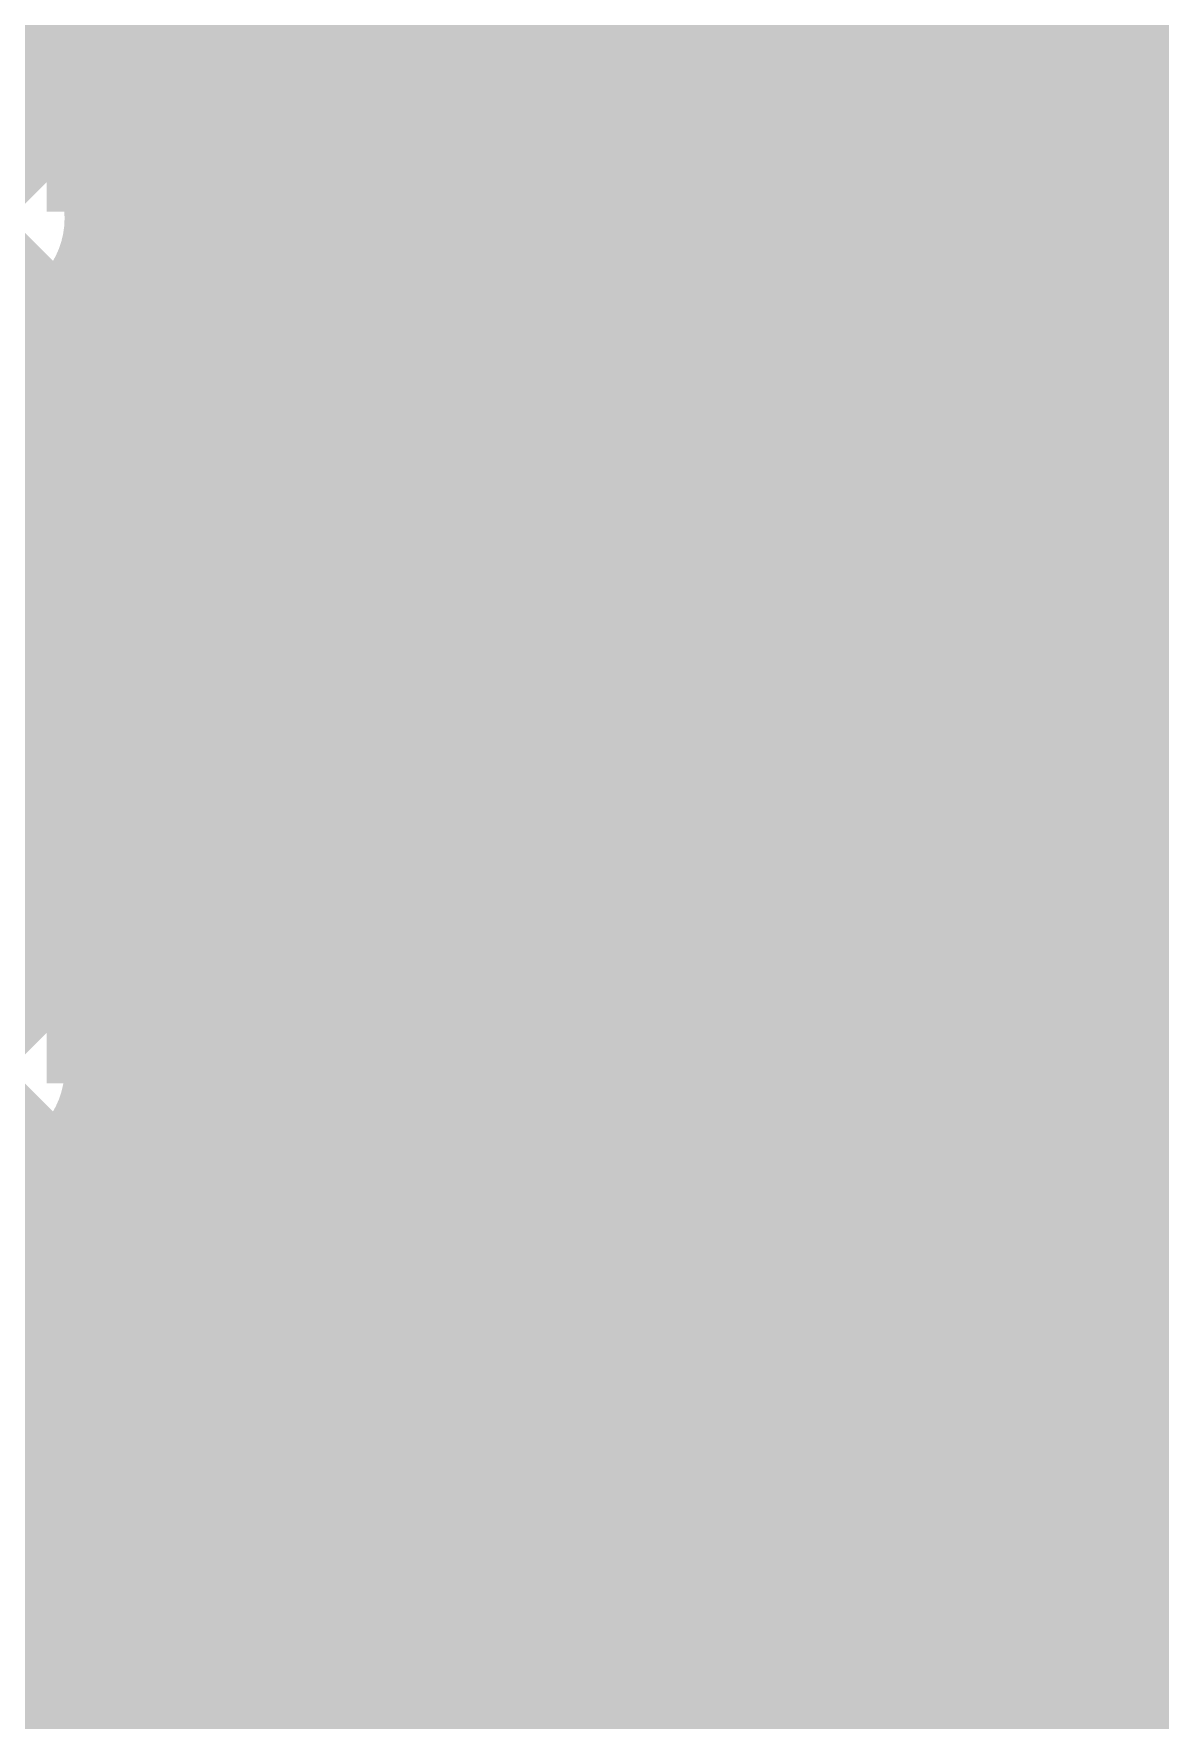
# Model space of a CAD drawing. Extents: x -3 to 92, y -53 to 125.
# Drawn here: x 33.34 to 40.06, y 95.17 to 105.24 of the extents above; entities that cross this region are included whole.
import ezdxf

# ---------------------------------------------------------------- set-up
doc = ezdxf.new("R2010")
doc.units = 0
doc.header["$MEASUREMENT"] = 0
doc.layers.get('0').update_dxf_attribs({"linetype": 'CONTINUOUS'})
for name, color, linetype in [('23-325-0_AST', 7, 'CONTINUOUS'), ('23-325-0_BOT', 7, 'CONTINUOUS'), ('23-325-0_DRD', 2, 'CONTINUOUS'), ('23-325-0_IN1', 4, 'CONTINUOUS'), ('23-325-0_SMT', 10, 'CONTINUOUS'), ('23-325-0_SPT', 14, 'CONTINUOUS'), ('23-325-0_SST', 9, 'CONTINUOUS'), ('23-325-0_TOP', 12, 'CONTINUOUS')]:
    doc.layers.add(name, color=color, linetype=linetype)

# ---------------------------------------------------------------- blocks, each defined once
blk = doc.blocks.new('RECTANGLE_10')
blk.add_solid([(0.508, 0.9017), (0.508, -0.9017), (-0.508, 0.9017), (-0.508, -0.9017)])
blk = doc.blocks.new('RECTANGLE_19')
blk.add_solid([(0.40005, 0.25019), (0.40005, -0.25019), (-0.40005, 0.25019), (-0.40005, -0.25019)])
blk = doc.blocks.new('RECTANGLE_48')
blk.add_solid([(0.65024, 0.44958), (0.65024, -0.44958), (-0.65024, 0.44958), (-0.65024, -0.44958)])

msp = doc.modelspace()

# ---------------------------------------------------------------- linework, layer by layer
at = {"layer": '23-325-0_AST'}
for points, const_width in [([(38.354, 105.6386), (42.164, 105.6386), (42.164, 102.616), (37.8206, 102.616), (37.8206, 105.1052), (38.354, 105.6386)], 0.20066), ([(30.353, 102.743), (35.687, 102.743), (35.687, 105.537), (30.353, 105.537), (30.353, 102.743)], 0.1524), ([(33.49244, 103.74884), (33.5534, 103.57866), (33.909, 103.57866), (33.96742, 103.74884), (33.96742, 104.08666), (33.84804, 104.25684), (33.49244, 104.25684), (33.49244, 104.59466), (33.96742, 104.59466)], 0.1524), ([(39.59606, 104.64038), (39.59606, 103.79456), (39.53764, 103.62438), (39.18204, 103.62438), (39.12362, 103.79456), (39.12362, 104.64038)], 0.1524), ([(40.37584, 104.13238), (40.43426, 104.30256), (40.43426, 104.4702), (40.37584, 104.64038), (40.02024, 104.64038), (39.96182, 104.4702), (39.96182, 104.30256), (40.02024, 104.13238), (40.37584, 104.13238), (40.43426, 103.9622), (40.43426, 103.79456), (40.37584, 103.62438), (40.02024, 103.62438), (39.96182, 103.79456), (39.96182, 103.9622), (40.02024, 104.13238)], 0.1524), ([(38.4556, 101.23932), (38.4556, 102.25532), (38.33876, 102.08514)], 0.1524), ([(37.38118, 101.23932), (37.73678, 101.23932), (37.85616, 101.57714), (37.85616, 101.9175), (37.73678, 102.25532), (37.38118, 102.25532)], 0.1524), ([(37.4396, 101.23932), (37.4396, 102.25532)], 0.1524), ([(39.116, 101.23932), (38.99916, 101.4095), (38.9382, 101.57714), (38.9382, 101.9175), (38.99916, 102.08514), (39.116, 102.25532), (39.23538, 102.25532), (39.35476, 102.08514), (39.41318, 101.9175), (39.41318, 101.57714), (39.35476, 101.4095), (39.23538, 101.23932), (39.116, 101.23932)], 0.1524), ([(35.4965, 101.99878), (35.4965, 102.10038), (36.8935, 102.10038), (36.8935, 101.99878)], 0.20066), ([(35.79622, 102.10038), (35.89528, 102.10038), (35.89528, 101.09962), (35.79622, 101.09962), (35.79622, 102.10038)], 0.20066), ([(36.8935, 101.20122), (36.8935, 101.09962), (35.4965, 101.09962), (35.4965, 101.20122)], 0.20066), ([(38.57498, 101.23932), (38.33876, 101.23932)], 0.1524), ([(30.353, 97.663), (35.687, 97.663), (35.687, 100.457), (30.353, 100.457), (30.353, 97.663)], 0.1524), ([(38.354, 99.9236), (42.164, 99.9236), (42.164, 96.901), (37.8206, 96.901), (37.8206, 99.3902), (38.354, 99.9236)], 0.20066), ([(33.49244, 98.54184), (33.5534, 98.37166), (33.909, 98.37166), (33.96742, 98.54184), (33.96742, 98.87966), (33.84804, 99.04984), (33.49244, 99.04984), (33.49244, 99.38766), (33.96742, 99.38766)], 0.1524), ([(40.07104, 97.90938), (40.07104, 98.92538), (39.95166, 98.7552)], 0.1524), ([(39.46906, 98.92538), (39.46906, 98.07956), (39.41064, 97.90938), (39.05504, 97.90938), (38.99662, 98.07956), (38.99662, 98.92538)], 0.1524), ([(40.19042, 97.90938), (39.95166, 97.90938)], 0.1524), ([(38.4556, 95.39732), (38.4556, 96.41332), (38.33876, 96.24314)], 0.1524), ([(39.17696, 95.39732), (39.17696, 96.41332), (39.05758, 96.24314)], 0.1524), ([(35.4965, 96.28378), (35.4965, 96.38538), (36.8935, 96.38538), (36.8935, 96.28378)], 0.20066), ([(35.79622, 96.38538), (35.89528, 96.38538), (35.89528, 95.38462), (35.79622, 95.38462), (35.79622, 96.38538)], 0.20066), ([(37.38118, 95.39732), (37.73678, 95.39732), (37.85616, 95.73514), (37.85616, 96.0755), (37.73678, 96.41332), (37.38118, 96.41332)], 0.1524), ([(37.4396, 95.39732), (37.4396, 96.41332)], 0.1524), ([(36.8935, 95.48622), (36.8935, 95.38462), (35.4965, 95.38462), (35.4965, 95.48622)], 0.20066), ([(38.57498, 95.39732), (38.33876, 95.39732)], 0.1524), ([(39.2938, 95.39732), (39.05758, 95.39732)], 0.1524)]:
    msp.add_lwpolyline(points, dxfattribs=dict(at, const_width=const_width))
at = {"layer": '23-325-0_BOT', "const_width": 0.254}
for points in [[(33.5026, 124.46), (33.5026, 104.5718)], [(33.7312, 124.46), (33.7312, 62.31636)], [(33.9598, 124.46), (33.9598, 62.54496)], [(34.1884, 124.46), (34.1884, 62.77356)], [(34.417, 124.46), (34.417, 63.00216)], [(34.6456, 124.46), (34.6456, 63.23076)], [(34.8742, 124.46), (34.8742, 63.41364)], [(35.1028, 124.46), (35.1028, 63.4492)], [(35.3314, 124.46), (35.3314, 63.4492)], [(35.56, 124.46), (35.56, 63.4492)], [(35.7886, 124.46), (35.7886, 63.4492)], [(36.0172, 124.46), (36.0172, 63.4492)], [(37.6174, 124.46), (37.6174, 66.88074)], [(37.846, 124.46), (37.846, 66.92392)], [(38.0746, 124.46), (38.0746, 66.88074)], [(38.3032, 124.46), (38.3032, 66.7258)], [(38.5318, 124.46), (38.5318, 73.8378)], [(38.7604, 124.46), (38.7604, 73.99274)], [(38.989, 124.46), (38.989, 74.05116)], [(39.751, 112.903), (39.751, 74.168), (38.989, 73.406)], [(39.2176, 112.56772), (39.2176, 74.27976)], [(39.2938, 112.46866), (39.2938, 74.35596)], [(36.2458, 111.01578), (36.2458, 63.4492)], [(37.3888, 110.9599), (37.3888, 66.7258)], [(36.4744, 110.7313), (36.4744, 63.4492)], [(37.1602, 110.71606), (37.1602, 63.17996)], [(36.703, 110.63478), (36.703, 63.4492)], [(36.9316, 110.6297), (36.9316, 63.38824)], [(33.274, 106.17962), (33.274, 104.73436)], [(39.2938, 105.156), (31.86684, 105.156)], [(39.2938, 104.9274), (30.13456, 104.9274)], [(39.2938, 104.6988), (33.34766, 104.6988)], [(39.2938, 104.4702), (33.57626, 104.4702)], [(39.2938, 104.2416), (33.66008, 104.2416)], [(33.6677, 104.14), (33.6677, 99.06)], [(39.2938, 104.013), (33.6677, 104.013)], [(39.2938, 103.7844), (33.6677, 103.7844)], [(39.2938, 103.5558), (33.6677, 103.5558)], [(39.2938, 103.3272), (33.6677, 103.3272)], [(39.2938, 103.0986), (33.6677, 103.0986)], [(39.2938, 102.87), (33.6677, 102.87)], [(39.2938, 102.6414), (33.6677, 102.6414)], [(39.2938, 102.4128), (33.6677, 102.4128)], [(39.2938, 102.1842), (33.6677, 102.1842)], [(39.2938, 101.9556), (33.6677, 101.9556)], [(39.2938, 101.727), (33.6677, 101.727)], [(39.2938, 101.4984), (33.6677, 101.4984)], [(39.2938, 101.2698), (33.6677, 101.2698)], [(39.2938, 101.0412), (33.6677, 101.0412)], [(39.2938, 100.8126), (33.6677, 100.8126)], [(39.2938, 100.584), (33.6677, 100.584)], [(39.2938, 100.3554), (33.6677, 100.3554)], [(39.2938, 100.1268), (33.6677, 100.1268)], [(39.2938, 99.8982), (33.6677, 99.8982)], [(39.2938, 99.6696), (33.6677, 99.6696)], [(39.2938, 99.441), (33.6677, 99.441)], [(39.2938, 99.2124), (33.6677, 99.2124)], [(33.6677, 99.06), (33.6677, 93.345)], [(39.2938, 98.9838), (33.6677, 98.9838)], [(39.2938, 98.7552), (33.6677, 98.7552)], [(39.2938, 98.5266), (33.6677, 98.5266)], [(39.2938, 98.298), (33.6677, 98.298)], [(39.2938, 98.0694), (33.6677, 98.0694)], [(39.2938, 97.8408), (33.6677, 97.8408)], [(39.2938, 97.6122), (33.6677, 97.6122)], [(39.2938, 97.3836), (33.6677, 97.3836)], [(39.2938, 97.155), (33.6677, 97.155)], [(39.2938, 96.9264), (33.6677, 96.9264)], [(39.2938, 96.6978), (33.6677, 96.6978)], [(39.2938, 96.4692), (33.6677, 96.4692)], [(39.2938, 96.2406), (33.6677, 96.2406)], [(39.2938, 96.012), (33.6677, 96.012)], [(39.2938, 95.7834), (33.6677, 95.7834)], [(39.2938, 95.5548), (33.6677, 95.5548)], [(39.2938, 95.3262), (33.6677, 95.3262)], [(39.2938, 95.0976), (33.6677, 95.0976)]]:
    msp.add_lwpolyline(points, dxfattribs=at)
msp.add_lwpolyline([(33.6677, 104.14, 0.4142136), (33.02, 104.7877)], format="xyb", dxfattribs=at)
at = {"layer": '23-325-0_DRD', "const_width": 0.254}
for points in [[(33.655, 104.775), (32.385, 103.505)], [(33.655, 103.505), (32.385, 104.775)], [(33.655, 99.695), (32.385, 98.425)], [(33.655, 98.425), (32.385, 99.695)], [(33.655, 99.695), (32.385, 98.425)], [(33.655, 98.425), (32.385, 99.695)]]:
    msp.add_lwpolyline(points, dxfattribs=at)
at = {"layer": '23-325-0_IN1', "const_width": 0.254}
for points in [[(33.9344, 124.46), (33.9344, 47.9552)], [(34.163, 124.46), (34.163, 47.9552)], [(35.7632, 124.46), (35.7632, 62.90818)], [(37.592, 124.46), (37.592, 66.87058)], [(37.8206, 124.46), (37.8206, 66.92392)], [(38.0492, 124.46), (38.0492, 66.8909)], [(35.5346, 112.48898), (35.5346, 62.92342)], [(35.9918, 112.46866), (35.9918, 62.8523)], [(34.3916, 112.31372), (34.3916, 62.23)], [(39.4208, 112.36706), (39.4208, 73.8632)], [(39.6494, 112.2807), (39.6494, 51.0032)], [(39.878, 112.28578), (39.878, 51.0032)], [(38.2778, 112.21466), (38.2778, 66.7512)], [(39.1922, 112.21466), (39.1922, 74.0029)], [(34.6202, 112.09782), (34.6202, 62.5348)], [(35.306, 112.14608), (35.306, 62.90056)], [(34.8488, 112.02416), (34.8488, 62.71768)], [(35.0774, 112.03686), (35.0774, 62.83452)], [(38.5064, 112.06226), (38.5064, 73.80986)], [(38.735, 112.01908), (38.735, 73.98258)], [(38.9636, 112.06226), (38.9636, 74.03592)], [(36.2204, 111.09198), (36.2204, 62.74816)], [(37.3634, 110.91672), (37.3634, 66.69786)], [(36.449, 110.74908), (36.449, 62.58306)], [(37.1348, 110.70082), (37.1348, 62.5094)], [(36.6776, 110.63986), (36.6776, 62.31636)], [(36.9062, 110.62716), (36.9062, 62.18174)], [(40.1066, 108.88472), (40.1066, 51.0032)], [(33.7058, 108.8009), (33.7058, 47.9552)], [(33.4772, 108.55706), (33.4772, 104.5718)], [(33.2486, 106.1466), (33.2486, 104.72674)], [(58.83148, 105.156), (31.86684, 105.156)], [(58.61812, 104.9274), (28.6258, 104.9274)], [(58.4835, 104.6988), (33.30956, 104.6988)], [(58.40222, 104.4702), (33.55594, 104.4702)], [(58.36412, 104.2416), (33.6423, 104.2416)], [(58.36666, 104.013), (33.63722, 104.013)], [(58.4073, 103.7844), (33.5407, 103.7844)], [(33.4772, 103.70566), (33.4772, 99.4918)], [(33.2486, 103.55326), (33.2486, 99.64674)], [(53.89626, 103.5558), (33.25622, 103.5558)], [(53.7591, 103.3272), (27.84094, 103.3272)], [(53.72608, 103.0986), (27.9273, 103.0986)], [(53.77942, 102.87), (27.92222, 102.87)], [(53.9496, 102.6414), (27.8257, 102.6414)], [(73.47458, 102.4128), (27.54122, 102.4128)], [(73.4568, 102.1842), (-2.413, 102.1842)], [(73.50506, 101.9556), (-2.413, 101.9556)], [(73.62698, 101.727), (-2.413, 101.727)], [(73.89368, 101.4984), (11.59002, 101.4984)], [(86.36, 101.2698), (11.8745, 101.2698)], [(86.36, 101.0412), (31.8008, 101.0412)], [(83.78698, 100.8126), (31.95574, 100.8126)], [(83.44408, 100.584), (31.99892, 100.584)], [(59.38774, 100.3554), (31.95574, 100.3554)], [(58.89498, 100.1268), (31.8008, 100.1268)], [(58.65622, 99.8982), (28.33624, 99.8982)], [(58.50636, 99.6696), (33.17748, 99.6696)], [(58.41492, 99.441), (33.52038, 99.441)], [(58.3692, 99.2124), (33.6296, 99.2124)], [(58.36158, 98.9838), (33.64484, 98.9838)], [(58.3946, 98.7552), (33.57118, 98.7552)], [(33.4772, 98.62566), (33.4772, 93.7768)], [(58.4708, 98.5266), (33.35528, 98.5266)], [(33.2486, 98.47326), (33.2486, 93.93174)], [(58.60034, 98.298), (28.39466, 98.298)], [(58.801, 98.0694), (28.19146, 98.0694)], [(59.1566, 97.8408), (27.83586, 97.8408)], [(60.84316, 97.6122), (-2.413, 97.6122)], [(60.85586, 97.3836), (-2.413, 97.3836)], [(60.96508, 97.155), (-2.413, 97.155)], [(61.30798, 96.9264), (-2.413, 96.9264)], [(65.43548, 96.6978), (-2.413, 96.6978)], [(65.41262, 96.4692), (-2.413, 96.4692)], [(65.47612, 96.2406), (-2.413, 96.2406)], [(65.66662, 96.012), (-2.413, 96.012)], [(86.36, 95.7834), (-2.413, 95.7834)], [(86.36, 95.5548), (-2.413, 95.5548)], [(86.36, 95.3262), (29.8958, 95.3262)], [(86.36, 95.0976), (30.05074, 95.0976)]]:
    msp.add_lwpolyline(points, dxfattribs=at)
for points in [[(33.64992, 104.14, 0.4142136), (33.02, 104.76992)], [(33.02, 103.51008, 0.4142136), (33.64992, 104.14)], [(33.64992, 99.06, 0.4142136), (33.02, 99.68992)], [(33.64992, 99.06, 0.4142136), (33.02, 99.68992)], [(33.02, 98.43008, 0.4142136), (33.64992, 99.06)], [(33.02, 98.43008, 0.4142136), (33.64992, 99.06)]]:
    msp.add_lwpolyline(points, format="xyb", dxfattribs=at)
at = {"layer": '23-325-0_SST'}
for points, const_width in [([(38.354, 105.6386), (42.164, 105.6386), (42.164, 102.616), (37.8206, 102.616), (37.8206, 105.1052), (38.354, 105.6386)], 0.20066), ([(30.353, 102.743), (30.353, 105.537), (35.687, 105.537), (35.687, 102.743), (30.353, 102.743)], 0.1524), ([(39.02202, 101.39426), (39.02202, 102.41026), (38.90518, 102.24008)], 0.1524), ([(37.9476, 101.39426), (38.3032, 101.39426), (38.42258, 101.73208), (38.42258, 102.0699), (38.3032, 102.41026), (37.9476, 102.41026)], 0.1524), ([(38.00602, 101.39426), (38.00602, 102.41026)], 0.1524), ([(39.68242, 101.39426), (39.56558, 101.5619), (39.50462, 101.73208), (39.50462, 102.0699), (39.56558, 102.24008), (39.68242, 102.41026), (39.8018, 102.41026), (39.92118, 102.24008), (39.9796, 102.0699), (39.9796, 101.73208), (39.92118, 101.5619), (39.8018, 101.39426), (39.68242, 101.39426)], 0.1524), ([(36.8935, 101.99878), (36.8935, 102.10038), (35.4965, 102.10038), (35.4965, 101.99878)], 0.1524), ([(35.79622, 102.10038), (35.89528, 102.10038), (35.89528, 101.09962), (35.79622, 101.09962), (35.79622, 102.10038)], 0.1524), ([(39.1414, 101.39426), (38.90518, 101.39426)], 0.1524), ([(35.4965, 101.20122), (35.4965, 101.09962), (36.8935, 101.09962), (36.8935, 101.20122)], 0.1524), ([(40.19804, 100.06838), (40.19804, 101.08438), (40.07866, 100.9142)], 0.1524), ([(39.59606, 101.08438), (39.59606, 100.23856), (39.53764, 100.06838), (39.18204, 100.06838), (39.12362, 100.23856), (39.12362, 101.08438)], 0.1524), ([(30.353, 97.663), (30.353, 100.457), (35.687, 100.457), (35.687, 97.663), (30.353, 97.663)], 0.1524), ([(36.58616, 100.08616), (36.58616, 99.76358)], 0.1524), ([(36.72332, 100.09378), (36.72332, 99.75596)], 0.1524), ([(40.31742, 100.06838), (40.07866, 100.06838)], 0.1524), ([(36.83254, 99.98456), (36.49472, 99.98456)], 0.1524), ([(38.354, 99.9236), (42.164, 99.9236), (42.164, 96.901), (37.8206, 96.901), (37.8206, 99.3902), (38.354, 99.9236)], 0.20066), ([(36.82492, 99.8474), (36.50234, 99.8474)], 0.1524), ([(33.8328, 97.00006), (33.89122, 97.1677), (33.89122, 97.33788), (33.8328, 97.50806), (33.4772, 97.50806), (33.41624, 97.33788), (33.41624, 97.1677), (33.4772, 97.00006), (33.8328, 97.00006), (33.89122, 96.82988), (33.89122, 96.6597), (33.8328, 96.49206), (33.4772, 96.49206), (33.41624, 96.6597), (33.41624, 96.82988), (33.4772, 97.00006)], 0.1524), ([(34.25444, 96.6597), (34.3154, 96.49206), (34.671, 96.49206), (34.72942, 96.6597), (34.72942, 97.00006), (34.61004, 97.1677), (34.25444, 97.1677), (34.25444, 97.50806), (34.72942, 97.50806)], 0.1524), ([(38.89502, 95.67926), (38.89502, 96.69526), (38.77818, 96.52508)], 0.1524), ([(39.61638, 95.67926), (39.61638, 96.69526), (39.497, 96.52508)], 0.1524), ([(37.8206, 95.67926), (38.1762, 95.67926), (38.29558, 96.01708), (38.29558, 96.3549), (38.1762, 96.69526), (37.8206, 96.69526)], 0.1524), ([(37.87902, 95.67926), (37.87902, 96.69526)], 0.1524), ([(36.8935, 96.28378), (36.8935, 96.38538), (35.4965, 96.38538), (35.4965, 96.28378)], 0.1524), ([(35.79622, 96.38538), (35.89528, 96.38538), (35.89528, 95.38462), (35.79622, 95.38462), (35.79622, 96.38538)], 0.1524), ([(39.0144, 95.67926), (38.77818, 95.67926)], 0.1524), ([(39.73322, 95.67926), (39.497, 95.67926)], 0.1524), ([(35.4965, 95.48622), (35.4965, 95.38462), (36.8935, 95.38462), (36.8935, 95.48622)], 0.1524), ([(39.97706, 95.36938), (39.97706, 94.52356), (39.91864, 94.35338), (39.56304, 94.35338), (39.50462, 94.52356), (39.50462, 95.36938)], 0.1524)]:
    msp.add_lwpolyline(points, dxfattribs=dict(at, const_width=const_width))
at = {"layer": '23-325-0_SST', "const_width": 0.1524}
for points in [[(36.6649, 100.10394, 0.4142136), (36.48456, 99.9236)], [(36.8427, 99.9236, 0.4142136), (36.6649, 100.1014)], [(36.48456, 99.9236, 0.4142136), (36.6649, 99.74326)], [(36.6649, 99.7458, 0.4142136), (36.8427, 99.9236)]]:
    msp.add_lwpolyline(points, format="xyb", dxfattribs=at)
at = {"layer": '23-325-0_TOP'}
for points, const_width in [([(34.6964, 104.14), (34.6964, 104.1654), (35.306, 104.775), (36.8554, 104.775)], 0.635), ([(31.38424, 101.6), (31.623, 101.6), (32.639, 102.616), (33.1724, 102.616), (34.6964, 104.14)], 0.635), ([(36.8554, 103.505), (35.19424, 101.84638), (35.19424, 101.6)], 0.635), ([(33.38576, 101.6), (33.38576, 101.45776), (32.639, 100.711), (32.49676, 100.711)], 0.635), ([(35.19424, 101.6), (33.38576, 101.6)], 0.635), ([(31.369, 100.584), (32.36976, 100.584), (32.49676, 100.711), (33.38576, 101.6)], 0.254), ([(32.49676, 100.711), (33.38576, 101.6)], 0.254), ([(32.49676, 100.711), (33.38576, 101.6)], 0.254), ([(37.19576, 95.885), (37.846, 95.885), (37.846, 101.219), (37.465, 101.6), (37.19576, 101.6)], 0.254), ([(29.464, 94.869), (32.36976, 94.869), (33.38576, 95.885), (32.36976, 94.869), (29.464, 94.869), (22.606, 94.869), (20.066, 97.409), (11.303, 97.409), (9.652, 99.06), (9.36498, 99.06)], 0.635), ([(34.6964, 99.06), (31.5214, 95.885), (31.38424, 95.885)], 0.635), ([(36.8554, 99.06), (34.6964, 99.06)], 0.635), ([(36.8554, 97.79), (35.19424, 96.13138), (35.19424, 95.885)], 0.635), ([(35.19424, 95.885), (33.38576, 95.885)], 0.635), ([(37.19576, 90.17), (37.846, 90.17), (37.846, 95.885), (37.19576, 95.885)], 0.254)]:
    msp.add_lwpolyline(points, dxfattribs=dict(at, const_width=const_width))

# ---------------------------------------------------------------- block references
at = {"layer": '23-325-0_SMT'}
for name, p in [('RECTANGLE_48', (36.8554, 104.775)), ('RECTANGLE_10', (34.6964, 104.14)), ('RECTANGLE_48', (36.8554, 103.505)), ('RECTANGLE_19', (33.38576, 101.6)), ('RECTANGLE_19', (35.19424, 101.6)), ('RECTANGLE_19', (37.19576, 101.6)), ('RECTANGLE_10', (34.6964, 99.06)), ('RECTANGLE_48', (36.8554, 99.06)), ('RECTANGLE_48', (36.8554, 97.79)), ('RECTANGLE_19', (33.38576, 95.885)), ('RECTANGLE_19', (35.19424, 95.885)), ('RECTANGLE_19', (37.19576, 95.885))]:
    msp.add_blockref(name, p, dxfattribs=at)
at = {"layer": '23-325-0_SPT'}
for name, p in [('RECTANGLE_48', (36.8554, 104.775)), ('RECTANGLE_10', (34.6964, 104.14)), ('RECTANGLE_48', (36.8554, 103.505)), ('RECTANGLE_19', (33.38576, 101.6)), ('RECTANGLE_19', (35.19424, 101.6)), ('RECTANGLE_19', (37.19576, 101.6)), ('RECTANGLE_10', (34.6964, 99.06)), ('RECTANGLE_48', (36.8554, 99.06)), ('RECTANGLE_48', (36.8554, 97.79)), ('RECTANGLE_19', (33.38576, 95.885)), ('RECTANGLE_19', (35.19424, 95.885)), ('RECTANGLE_19', (37.19576, 95.885))]:
    msp.add_blockref(name, p, dxfattribs=at)
at = {"layer": '23-325-0_TOP'}
for name, p in [('RECTANGLE_48', (36.8554, 104.775)), ('RECTANGLE_10', (34.6964, 104.14)), ('RECTANGLE_48', (36.8554, 103.505)), ('RECTANGLE_19', (33.38576, 101.6)), ('RECTANGLE_19', (35.19424, 101.6)), ('RECTANGLE_19', (37.19576, 101.6)), ('RECTANGLE_10', (34.6964, 99.06)), ('RECTANGLE_48', (36.8554, 99.06)), ('RECTANGLE_48', (36.8554, 97.79)), ('RECTANGLE_19', (33.38576, 95.885)), ('RECTANGLE_19', (35.19424, 95.885)), ('RECTANGLE_19', (37.19576, 95.885))]:
    msp.add_blockref(name, p, dxfattribs=at)

doc.saveas('drawing.dxf')
